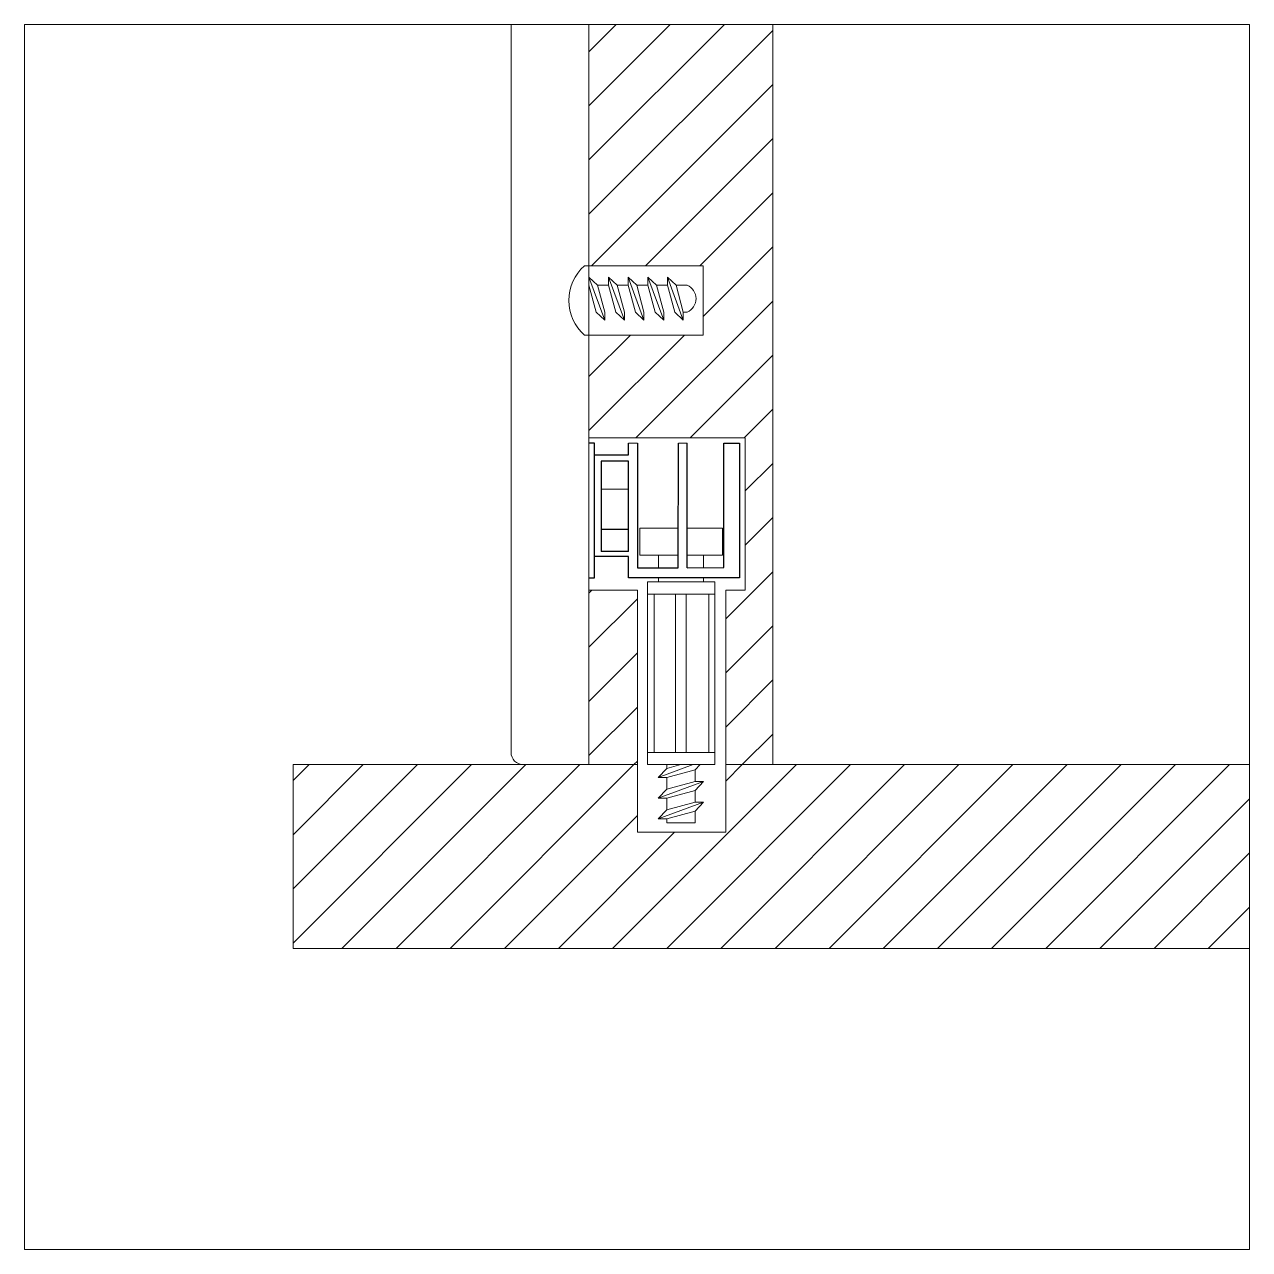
# Model space of a CAD drawing. Header units: millimetres. Extents: x -46 to 1613, y -146 to 808.
# Drawn here: x 1050.96 to 1060.96, y 200.13 to 210.13 of the extents above; entities that cross this region are included whole.
import ezdxf

# ---------------------------------------------------------------- set-up
doc = ezdxf.new("R2010")
doc.units = ezdxf.units.MM
doc.header["$MEASUREMENT"] = 0
for name, color, linetype, lineweight in [('elementi non sezionati', 8, 'Continuous', 18), ('linee quote', 6, 'Continuous', 18), ('pareti sezionate', 7, 'Continuous', 18), ('retino', 11, 'Continuous', 18), ('viti e cerniere', 4, 'Continuous', 18)]:
    doc.layers.add(name, color=color, linetype=linetype, lineweight=lineweight)
doc.layers.add('viti sottili', color=4, linetype='Continuous')
pattern_1 = [(45, (347.74217, 216.70175), (-0.22097087, 0.22097087), [])]

msp = doc.modelspace()

# ---------------------------------------------------------------- hatches: boundary and pattern name
at = {"layer": 'retino', "ltscale": 0.7}
h = msp.add_hatch(dxfattribs=at)
h.set_pattern_fill('ANSI31', color=256, scale=2.5)
h.set_pattern_definition(pattern_1)
h.paths.add_polyline_path([(1055.57, 204.09), (1055.965, 204.09), (1055.965, 205.514), (1055.57, 205.514)], flags=17)
h.paths.add_polyline_path([(1057.07, 210.132), (1055.57, 210.132), (1055.57, 208.162), (1056.501, 208.162), (1056.501, 207.596), (1055.57, 207.596), (1055.57, 206.758), (1056.846, 206.758), (1056.846, 205.514), (1056.686, 205.514), (1056.686, 204.09), (1057.07, 204.09)])
h = msp.add_hatch(dxfattribs=at)
h.set_pattern_fill('ANSI31', color=256, scale=2.5)
h.set_pattern_definition(pattern_1)
h.paths.add_polyline_path([(1060.962, 202.59), (1060.962, 204.09), (1056.686, 204.09), (1056.686, 203.538), (1055.965, 203.538), (1055.965, 204.09), (1053.155, 204.09), (1053.155, 202.59)])

# ---------------------------------------------------------------- linework, layer by layer
at = {"layer": 'elementi non sezionati', "ltscale": 0.7}
msp.add_line((1055.57, 210.132), (1055.57, 204.09), dxfattribs=at)
at = {"layer": 'linee quote'}
msp.add_lwpolyline([(1060.962, 200.132), (1060.962, 210.132), (1050.962, 210.132), (1050.962, 200.132)], close=True, dxfattribs=at)
at = {"layer": 'pareti sezionate', "ltscale": 0.7}
for p, q in [((1057.07, 210.132), (1057.07, 204.09)), ((1055.57, 208.162), (1056.501, 208.162)), ((1056.501, 208.162), (1056.501, 207.596)), ((1055.57, 207.596), (1056.501, 207.596))]:
    msp.add_line(p, q, dxfattribs=at)
for points in [[(1055.571, 206.758), (1056.846, 206.758), (1056.846, 205.514), (1056.686, 205.514), (1056.686, 203.538), (1055.965, 203.538), (1055.965, 205.514), (1055.57, 205.514)], [(1053.155, 202.59), (1053.155, 204.09), (1055.965, 204.09)], [(1056.686, 204.09), (1060.962, 204.09)], [(1060.962, 202.59), (1053.155, 202.59)]]:
    msp.add_lwpolyline(points, dxfattribs=at)
at = {"layer": 'viti e cerniere', "ltscale": 0.7}
for p, q in [((1054.934, 204.19), (1054.934, 210.132)), ((1056.34, 207.784), (1056.371, 207.784)), ((1055.894, 206.714), (1055.967, 206.714)), ((1056.373, 206.714), (1056.3, 206.714)), ((1055.674, 206.339), (1055.894, 206.339)), ((1055.57, 204.09), (1055.034, 204.09))]:
    msp.add_line(p, q, dxfattribs=at)
at = {"layer": 'viti e cerniere'}
for p, q in [((1055.57, 210.132), (1055.57, 204.09)), ((1055.64, 208.004), (1055.73, 208.004)), ((1055.8, 208.004), (1055.891, 208.004)), ((1055.96, 208.004), (1056.051, 208.004)), ((1056.121, 208.004), (1056.211, 208.004)), ((1056.281, 208.004), (1056.371, 208.004)), ((1056.139, 205.8), (1056.139, 205.697)), ((1056.506, 205.8), (1056.506, 205.697)), ((1056.139, 205.614), (1056.139, 205.581)), ((1056.506, 205.614), (1056.506, 205.581)), ((1056.048, 205.581), (1056.048, 204.09)), ((1056.139, 205.581), (1056.048, 205.581)), ((1056.154, 205.581), (1056.139, 205.581)), ((1056.506, 205.581), (1056.154, 205.581)), ((1056.598, 205.581), (1056.506, 205.581)), ((1056.598, 204.09), (1056.598, 205.581)), ((1056.598, 205.482), (1056.048, 205.482)), ((1056.048, 205.482), (1056.048, 205.482)), ((1056.101, 205.482), (1056.101, 204.189)), ((1056.277, 204.189), (1056.277, 205.482)), ((1056.364, 204.189), (1056.364, 205.482)), ((1056.549, 204.189), (1056.549, 205.482)), ((1056.598, 204.189), (1056.048, 204.189)), ((1056.32, 204.189), (1056.277, 204.189)), ((1056.342, 204.189), (1056.299, 204.189)), ((1056.32, 204.189), (1056.364, 204.189)), ((1056.048, 204.09), (1056.598, 204.09)), ((1056.205, 204.09), (1056.205, 204.059)), ((1056.436, 204.047), (1056.436, 203.952)), ((1056.205, 203.985), (1056.205, 203.89)), ((1056.205, 203.817), (1056.205, 203.722)), ((1056.436, 203.879), (1056.436, 203.784)), ((1056.436, 203.71), (1056.436, 203.615)), ((1056.205, 203.615), (1056.205, 203.648)), ((1056.436, 203.615), (1056.205, 203.615))]:
    msp.add_line(p, q, dxfattribs=at)
msp.add_lwpolyline([(1055.57, 207.596), (1055.533, 207.596, -0.45142), (1055.533, 208.162), (1055.57, 208.162)], format="xyb", close=True, dxfattribs=at)
for points in [[(1055.57, 208.07), (1055.64, 208.004), (1055.699, 207.784), (1055.699, 207.717), (1055.57, 208.07), (1055.57, 208.004), (1055.629, 207.784), (1055.699, 207.717)], [(1055.73, 208.07), (1055.8, 208.004), (1055.859, 207.784), (1055.859, 207.717), (1055.73, 208.07), (1055.73, 208.004), (1055.789, 207.784), (1055.859, 207.717)], [(1055.891, 208.07), (1055.96, 208.004), (1056.019, 207.784), (1056.019, 207.717), (1055.891, 208.07), (1055.891, 208.004), (1055.95, 207.784), (1056.019, 207.717)], [(1056.051, 208.07), (1056.121, 208.004), (1056.18, 207.784), (1056.18, 207.717), (1056.051, 208.07), (1056.051, 208.004), (1056.11, 207.784), (1056.18, 207.717)], [(1056.211, 208.07), (1056.281, 208.004), (1056.34, 207.784), (1056.34, 207.717), (1056.211, 208.07), (1056.211, 208.004), (1056.27, 207.784), (1056.34, 207.717)], [(1056.3, 205.8), (1055.984, 205.8), (1055.984, 206.019), (1056.3, 206.019)], [(1056.372, 206.019), (1056.661, 206.019), (1056.661, 205.8), (1056.372, 205.8)], [(1056.477, 204.09), (1056.436, 204.047), (1056.205, 203.985), (1056.134, 203.985), (1056.421, 204.09)], [(1056.32, 204.09), (1056.205, 204.059), (1056.134, 203.985)], [(1056.506, 203.952), (1056.436, 203.879), (1056.205, 203.817), (1056.134, 203.817), (1056.506, 203.952), (1056.436, 203.952), (1056.205, 203.89), (1056.134, 203.817)], [(1056.506, 203.784), (1056.436, 203.71), (1056.205, 203.648), (1056.134, 203.648), (1056.506, 203.784), (1056.436, 203.784), (1056.205, 203.722), (1056.134, 203.648)]]:
    msp.add_lwpolyline(points, dxfattribs=at)
at = {"layer": 'viti e cerniere', "ltscale": 0.7}
for centre, radius, start, end in [((1056.324, 207.894), 0.12, 293.3292, 66.6708), ((1055.034, 204.19), 0.1, 180, 270)]:
    msp.add_arc(centre, radius, start, end, dxfattribs=at)
at = {"layer": 'viti sottili'}
for p, q in [((1055.614, 206.714), (1055.57, 206.714)), ((1055.614, 205.614), (1055.614, 206.714)), ((1055.894, 206.62), (1055.894, 206.714)), ((1055.967, 206.714), (1055.967, 205.697)), ((1056.299, 205.697), (1056.3, 206.714)), ((1056.372, 205.697), (1056.373, 206.714)), ((1056.672, 205.698), (1056.672, 206.715)), ((1056.672, 206.715), (1056.799, 206.715)), ((1056.799, 206.715), (1056.799, 205.615)), ((1055.614, 206.62), (1055.894, 206.62)), ((1055.894, 206.566), (1055.671, 206.566)), ((1055.671, 206.566), (1055.671, 205.829)), ((1055.894, 205.829), (1055.894, 206.566)), ((1055.671, 206.011), (1055.894, 206.011)), ((1055.894, 205.829), (1055.671, 205.829)), ((1055.894, 205.789), (1055.614, 205.789)), ((1055.894, 205.614), (1055.894, 205.789)), ((1055.57, 205.614), (1055.614, 205.614)), ((1056.524, 205.614), (1055.894, 205.614)), ((1055.967, 205.697), (1056.299, 205.697)), ((1056.372, 205.697), (1056.672, 205.698)), ((1056.799, 205.615), (1056.524, 205.614))]:
    msp.add_line(p, q, dxfattribs=at)

doc.saveas('drawing.dxf')
